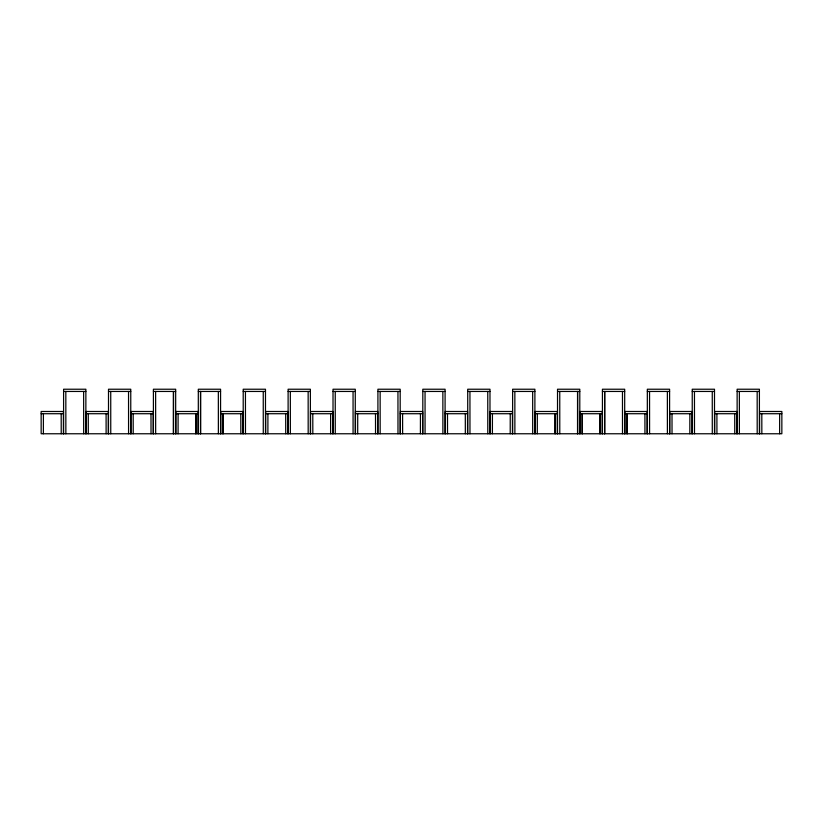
<?xml version="1.0" encoding="UTF-8"?>
<svg xmlns="http://www.w3.org/2000/svg" width="823" height="823" viewBox="0 0 823 823"><rect width="100%" height="100%" fill="white"/><g stroke="black" fill="none" stroke-linecap="round" stroke-linejoin="round"><path stroke-width="1.23" d="M63.597 391.45L85.87 391.45M108.502 391.45L130.764 391.45M153.407 391.45L175.669 391.45M198.312 391.45L220.574 391.45M243.207 391.45L265.479 391.45M288.112 391.45L310.374 391.45M333.017 391.45L355.279 391.45M377.911 391.45L400.184 391.45M422.816 391.45L445.089 391.45M467.721 391.45L489.983 391.45M512.626 391.45L534.888 391.45M557.521 391.45L579.793 391.45M602.426 391.45L624.688 391.45M647.331 391.45L669.593 391.45M692.236 391.45L714.498 391.45M737.13 391.45L759.403 391.45M41.15 413.722L63.412 413.722M86.055 413.722L108.317 413.722M130.95 413.722L153.222 413.722M175.855 413.722L198.127 413.722M220.759 413.722L243.022 413.722M265.664 413.722L287.927 413.722M310.559 413.722L332.831 413.722M355.464 413.722L377.726 413.722M400.369 413.722L422.631 413.722M445.274 413.722L467.536 413.722M490.169 413.722L512.441 413.722M535.073 413.722L557.336 413.722M579.978 413.722L602.241 413.722M624.873 413.722L647.145 413.722M669.778 413.722L692.05 413.722M714.683 413.722L736.945 413.722M759.588 413.722L781.85 413.722M779.648 413.722L779.628 433.762M761.81 413.722L761.841 433.762M759.588 433.762L759.588 411.49L781.85 411.49L781.85 433.762L41.15 433.762L41.15 411.49L63.412 411.49L63.412 433.762M759.403 433.762L759.403 389.228L737.13 389.228L737.13 433.762M757.17 391.45L757.201 433.772M739.363 391.45L739.393 433.772M736.945 433.762L736.945 411.49L714.683 411.49L714.683 433.762M734.723 413.722L734.754 433.762M716.905 413.722L716.936 433.762M714.498 433.762L714.498 389.228L692.236 389.228L692.236 433.762M712.265 391.45L712.296 433.772M694.458 391.45L694.489 433.772M692.05 433.762L692.05 411.49L669.778 411.49L669.778 433.762M689.849 413.722L689.818 433.762M672.01 413.722L672.031 433.762M669.593 433.762L669.593 389.228L647.331 389.228L647.331 433.762M667.371 391.45L667.402 433.772M649.553 391.45L649.584 433.772M647.145 433.762L647.145 411.49L624.873 411.49L624.873 433.762M644.913 413.722L644.944 433.762M624.688 433.762L624.688 389.228L602.426 389.228L602.426 433.762M622.466 391.45L622.497 433.772M602.241 433.762L602.241 411.49L579.978 411.49L579.978 433.762M582.231 413.722L582.231 433.762M582.2 413.722L582.2 433.762M579.793 433.762L579.793 389.228L557.521 389.228L557.521 433.762M577.592 391.47L577.592 433.772M577.561 391.45L577.561 433.762M559.753 391.45L559.784 433.772M557.336 433.762L557.336 411.49L535.073 411.49L535.073 433.762M537.326 413.722L537.296 433.762M534.888 433.762L534.888 389.228L512.626 389.228L512.626 433.762M532.666 391.45L532.687 433.772M514.848 391.45L514.879 433.772M512.441 433.762L512.441 411.49L490.169 411.49L490.169 433.762M510.239 413.722L510.209 433.762M492.432 413.722L492.401 433.762M489.983 433.762L489.983 389.228L467.721 389.228L467.721 433.762M487.761 391.45L487.792 433.772M469.943 391.45L469.974 433.772M467.536 433.762L467.536 411.49L445.274 411.49L445.274 433.762M465.304 413.722L465.334 433.762M447.496 413.722L447.527 433.762M445.089 433.762L445.089 389.228L422.816 389.228L422.816 433.762M442.856 391.45L442.887 433.772M425.049 391.45L425.069 433.772M422.631 433.762L422.631 411.49L400.369 411.49L400.369 433.762M420.44 413.722L420.409 433.762M402.591 413.722L402.622 433.762M400.184 433.762L400.184 389.228L377.911 389.228L377.911 433.762M397.951 391.45L397.982 433.772M380.144 391.45L380.175 433.772M377.726 433.762L377.726 411.49L355.464 411.49L355.464 433.762M375.504 413.722L375.535 433.762M357.717 413.722L357.696 433.762M355.279 433.762L355.279 389.228L333.017 389.228L333.017 433.762M353.057 391.45L353.077 433.772M335.239 391.45L335.27 433.772M332.831 433.762L332.831 411.49L310.559 411.49L310.559 433.762M330.63 413.722L330.599 433.762M312.791 413.722L312.822 433.762M310.374 433.762L310.374 389.228L288.112 389.228L288.112 433.762M308.152 391.45L308.183 433.772M290.334 391.45L290.365 433.772M287.927 433.762L287.927 411.49L265.664 411.49L265.664 433.762M285.704 413.722L285.725 433.762M267.917 413.722L267.887 433.762M265.479 433.762L265.479 389.228L243.207 389.228L243.207 433.762M263.247 391.45L263.278 433.772M245.439 391.45L245.47 433.772M243.022 433.762L243.022 411.49L220.759 411.49L220.759 433.762M240.8 413.722L240.83 433.762M220.574 433.762L220.574 389.228L198.312 389.228L198.312 433.762M218.342 391.45L218.373 433.772M200.565 391.47L200.565 433.772M200.534 391.45L200.534 433.762M198.127 433.762L198.127 411.49L175.855 411.49L175.855 433.762M195.925 413.722L195.925 433.762M195.895 413.722L195.895 433.762M178.107 413.722L178.087 433.762M175.669 433.762L175.669 389.228L153.407 389.228L153.407 433.762M155.629 391.45L155.66 433.772M153.222 433.762L153.222 411.49L130.95 411.49L130.95 433.762M150.99 413.722L151.021 433.762M133.182 413.722L133.213 433.762M130.764 433.762L130.764 389.228L108.502 389.228L108.502 433.762M128.542 391.45L128.573 433.772M110.735 391.45L110.755 433.772M108.317 433.762L108.317 411.49L86.055 411.49L86.055 433.762M106.095 413.722L106.116 433.762M88.277 413.722L88.308 433.762M85.87 433.762L85.87 389.228L63.597 389.228L63.597 433.762M83.637 391.45L83.668 433.772M65.83 391.45L65.861 433.772M61.19 413.722L61.221 433.762M43.403 413.722L43.372 433.762M627.136 433.762L627.136 413.722L627.105 433.762M604.679 433.772L604.679 391.47L604.658 433.762M600.039 433.762L600.039 413.722L600.018 433.762M555.144 433.762L555.144 413.722L555.114 433.762M223.012 433.762L223.012 413.722L222.982 433.762M173.478 433.772L173.478 391.47L173.447 433.762"/></g></svg>
